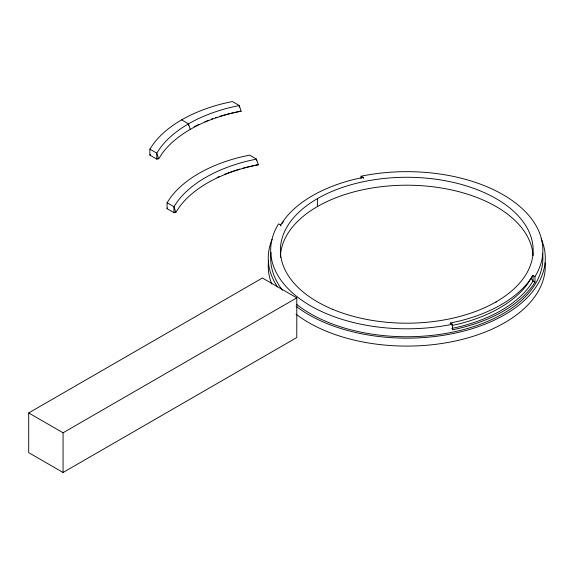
<?xml version="1.0" encoding="UTF-8"?>
<svg xmlns="http://www.w3.org/2000/svg" width="574" height="574" viewBox="0 0 574 574"><rect width="100%" height="100%" fill="white"/><g stroke="black" fill="none" stroke-linecap="round" stroke-linejoin="round"><path stroke-width="0.86" d="M450.081 323.643L450.403 323.047L459.781 320.945A133.462 77.052 0 0 0 529.25 280.837L532.894 275.427L534.968 276.618L534.968 282.193A136.095 78.573 0 0 1 452.477 329.82L452.477 324.245L450.403 323.047M532.894 275.427L527.484 284.137A131.231 75.768 0 0 1 458.267 324.102L451.889 325.558M158.668 158.79L162.327 153.244A131.216 75.754 0 0 1 231.544 113.286L241.152 111.169L239.236 105.494L232.362 101.519L223.071 103.607A133.656 77.167 0 0 0 153.495 143.78L149.879 149.147L149.879 155.116L156.752 159.084L158.668 158.79L156.752 153.115L149.879 149.147M175.852 212.366L179.511 206.819A131.231 75.768 0 0 1 248.729 166.862L258.336 164.745L256.427 159.07L249.547 155.102L240.262 157.183A133.677 77.174 0 0 0 170.679 197.363L167.063 202.722L167.063 208.692L173.936 212.66L175.852 212.366L173.936 206.69L167.063 202.722M149.879 155.116L150.288 154.435M167.063 208.692L167.479 208.01M280.973 226.013L280.65 225.037L284.288 219.627A133.462 77.052 0 0 1 353.756 179.511L363.134 177.416L363.464 178.385M157.161 158.402L156.752 159.084L156.752 153.115L160.368 147.755A133.656 77.167 0 0 1 229.952 107.575L239.236 105.494L239.236 107.195M174.353 211.985L173.936 212.66L173.936 206.69L177.553 201.331A133.677 77.174 0 0 1 247.136 161.158L256.427 159.07L256.427 160.77M28.7 412.95L262.418 278.01L296.787 297.856L296.787 337.541L63.068 472.481L28.7 452.635L28.7 412.95L63.068 432.789L296.787 297.856M230.518 113.408L229.952 113.544A133.656 77.167 0 0 0 219.742 116.4M231.092 113.265L232.822 112.848M233.403 112.719L238.067 111.7M253.493 165.649L247.136 167.127A133.677 77.174 0 0 0 242.709 168.282M254.074 165.52L256.542 165.018M451.745 328.479L459.86 326.635A133.677 77.174 0 0 0 529.443 286.462L533.059 281.095L533.059 275.52M238.648 111.578L241.152 111.169M256.901 164.96L258.336 164.745M361.068 178.607L361.068 176.218L363.134 177.416M534.968 282.193L533.059 281.095L531.144 278.591M181.649 119.866L188.523 123.833L190.238 129.394M280.65 225.037L278.577 223.846A136.095 78.573 0 0 0 310.534 305.791A136.095 78.573 0 0 0 452.477 324.245M496.13 301.824L496.13 302.319M317.408 198.64L317.408 206.575M188.523 123.833L188.523 125.541M63.068 432.789L63.068 472.481M542.609 253.292A136.095 78.573 0 0 1 452.721 332.131A136.095 78.573 0 0 1 296.536 304.256M282.473 290.171A136.095 78.573 0 0 1 271.028 252.481M194.077 126.775A133.656 77.167 0 0 1 198.733 124.486M204.796 121.803A133.656 77.167 0 0 1 208.635 120.26M211.354 119.234A133.656 77.167 0 0 1 212.724 118.739M215.501 117.778A133.656 77.167 0 0 1 216.907 117.304M280.399 257.331A126.38 72.963 0 0 1 405.316 185.208A126.38 72.963 0 0 1 533.074 255.652M541.095 238.605A138.528 79.98 0 0 1 466.511 330.33A138.528 79.98 0 0 1 296.048 306.236M277.536 286.971A138.528 79.98 0 0 1 272.112 239.401M281.683 223.803A138.528 79.98 0 0 1 283.319 221.88M545.178 262.799A138.528 79.98 0 0 1 453.367 341.43A138.528 79.98 0 0 1 296.048 314.172M271.789 284.087A138.528 79.98 0 0 1 268.603 260.316M361.068 176.218A136.095 78.573 0 0 1 503.011 194.672A136.095 78.573 0 0 1 534.968 276.618M217.108 177.51A133.677 77.174 0 0 1 219.526 176.426M224.484 174.36A133.677 77.174 0 0 1 239.796 169.108M332.619 309.314A126.38 72.963 0 0 0 532.471 257.769A126.38 72.963 0 0 0 355.22 183.615A126.38 72.963 0 0 0 332.619 309.314"/></g></svg>
